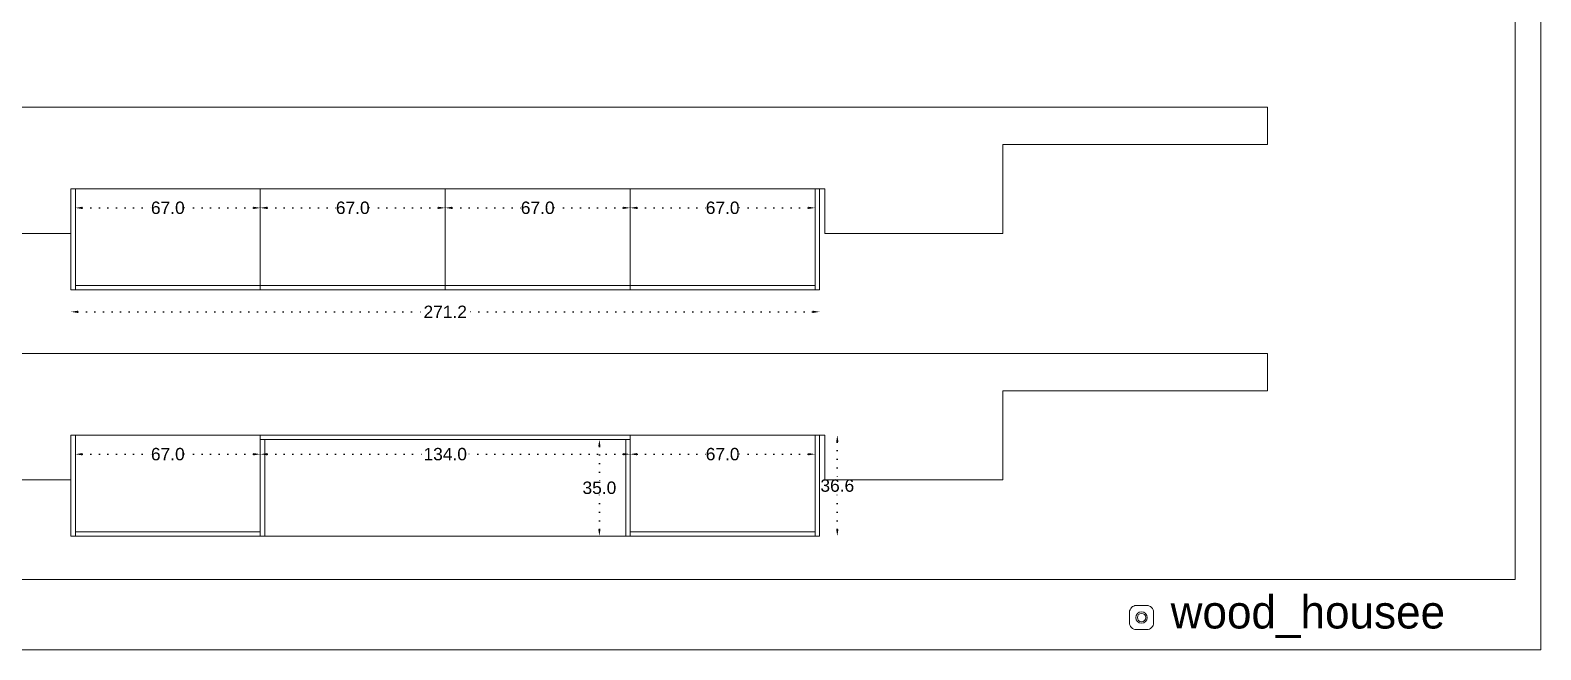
# Model space of a CAD drawing. Header units: inches. Extents: x -212 to 2684, y -258 to 1343.
# Drawn here: x 1209 to 1756, y 539 to 763 of the extents above; entities that cross this region are included whole.
import ezdxf

# ---------------------------------------------------------------- set-up
doc = ezdxf.new("R2010")
doc.units = ezdxf.units.IN
doc.header["$MEASUREMENT"] = 0
doc.linetypes.add('ACAD_ISO07W100', pattern=[3, 0, -3])
doc.styles.get("Standard").update_dxf_attribs({"font": 'arial.ttf'})
doc.dimstyles.get("Standard").update_dxf_attribs({"dimtxt": 4.5, "dimasz": 2.5, "dimexe": 0.18, "dimexo": 0.0625, "dimgap": 0.09, "dimtad": 0, "dimtih": 1, "dimtoh": 1, "dimdec": 1, "dimzin": 0, "dimdsep": 46, "dimtxsty": 'Standard', "dimcen": 0.09, "dimse1": 1, "dimse2": 1, "dimadec": 0, "dimazin": 0, "dimtfac": 1, "dimtdec": 1, "dimtofl": 0, "dimtmove": 0, "dimatfit": 3, "dimfxl": 1, "dimtolj": 1, "dimtzin": 0, "dimarcsym": 0})

# ---------------------------------------------------------------- blocks, each defined once
blk = doc.blocks.new('*D194')
at = {"color": 0, "linetype": 'ACAD_ISO07W100', "lineweight": -2, "transparency": 16777216}
for p, q in [((1228.02, 698.74), (1253.08, 698.74)), ((1290.02, 698.74), (1264.96, 698.74))]:
    blk.add_line(p, q, dxfattribs=at)
at = {"color": 0, "transparency": 16777216}
for points in [[(1228.02, 699.16), (1228.02, 698.32), (1225.52, 698.74)], [(1290.02, 699.16), (1290.02, 698.32), (1292.52, 698.74)]]:
    blk.add_solid(points, dxfattribs=at)
at = {"layer": 'Defpoints', "color": 0, "transparency": 16777216}
for p in [(1225.52, 705.65), (1292.52, 705.65), (1225.52, 698.74)]:
    blk.add_point(p, dxfattribs=at)
at = {"color": 0, "lineweight": 20, "transparency": 16777216, "insert": (1259.02, 698.74), "char_height": 4.5, "attachment_point": 5}
blk.add_mtext('\\A1;67.0', dxfattribs=at)
blk = doc.blocks.new('*D195')
at = {"color": 0, "linetype": 'ACAD_ISO07W100', "lineweight": -2, "transparency": 16777216}
for p, q in [((1295.02, 698.74), (1320.08, 698.74)), ((1357.02, 698.74), (1331.96, 698.74))]:
    blk.add_line(p, q, dxfattribs=at)
at = {"color": 0, "transparency": 16777216}
for points in [[(1295.02, 699.16), (1295.02, 698.32), (1292.52, 698.74)], [(1357.02, 699.16), (1357.02, 698.32), (1359.52, 698.74)]]:
    blk.add_solid(points, dxfattribs=at)
at = {"layer": 'Defpoints', "color": 0, "transparency": 16777216}
for p in [(1292.52, 705.65), (1359.52, 705.65), (1292.52, 698.74)]:
    blk.add_point(p, dxfattribs=at)
at = {"color": 0, "lineweight": 20, "transparency": 16777216, "insert": (1326.02, 698.74), "char_height": 4.5, "attachment_point": 5}
blk.add_mtext('\\A1;67.0', dxfattribs=at)
blk = doc.blocks.new('*D196')
at = {"color": 0, "linetype": 'ACAD_ISO07W100', "lineweight": -2, "transparency": 16777216}
for p, q in [((1362.02, 698.74), (1387.08, 698.74)), ((1424.02, 698.74), (1398.96, 698.74))]:
    blk.add_line(p, q, dxfattribs=at)
at = {"color": 0, "transparency": 16777216}
for points in [[(1362.02, 699.16), (1362.02, 698.32), (1359.52, 698.74)], [(1424.02, 699.16), (1424.02, 698.32), (1426.52, 698.74)]]:
    blk.add_solid(points, dxfattribs=at)
at = {"layer": 'Defpoints', "color": 0, "transparency": 16777216}
for p in [(1359.52, 705.65), (1426.52, 705.65), (1359.52, 698.74)]:
    blk.add_point(p, dxfattribs=at)
at = {"color": 0, "lineweight": 20, "transparency": 16777216, "insert": (1393.02, 698.74), "char_height": 4.5, "attachment_point": 5}
blk.add_mtext('\\A1;67.0', dxfattribs=at)
blk = doc.blocks.new('*D197')
at = {"color": 0, "linetype": 'ACAD_ISO07W100', "lineweight": -2, "transparency": 16777216}
for p, q in [((1429.02, 698.74), (1454.08, 698.74)), ((1491.02, 698.74), (1465.96, 698.74))]:
    blk.add_line(p, q, dxfattribs=at)
at = {"color": 0, "transparency": 16777216}
for points in [[(1429.02, 699.16), (1429.02, 698.32), (1426.52, 698.74)], [(1491.02, 699.16), (1491.02, 698.32), (1493.52, 698.74)]]:
    blk.add_solid(points, dxfattribs=at)
at = {"layer": 'Defpoints', "color": 0, "transparency": 16777216}
for p in [(1426.52, 705.65), (1493.52, 705.65), (1426.52, 698.74)]:
    blk.add_point(p, dxfattribs=at)
at = {"color": 0, "lineweight": 20, "transparency": 16777216, "insert": (1460.02, 698.74), "char_height": 4.5, "attachment_point": 5}
blk.add_mtext('\\A1;67.0', dxfattribs=at)
blk = doc.blocks.new('*D187')
at = {"color": 0, "linetype": 'ACAD_ISO07W100', "lineweight": -2, "transparency": 16777216}
for p, q in [((1228.02, 609.49), (1253.08, 609.49)), ((1290.02, 609.49), (1264.96, 609.49))]:
    blk.add_line(p, q, dxfattribs=at)
at = {"color": 0, "transparency": 16777216}
for points in [[(1228.02, 609.9), (1228.02, 609.07), (1225.52, 609.49)], [(1290.02, 609.9), (1290.02, 609.07), (1292.52, 609.49)]]:
    blk.add_solid(points, dxfattribs=at)
at = {"layer": 'Defpoints', "color": 0, "transparency": 16777216}
for p in [(1225.52, 616.4), (1292.52, 616.4), (1292.52, 609.49)]:
    blk.add_point(p, dxfattribs=at)
at = {"color": 0, "lineweight": 20, "transparency": 16777216, "insert": (1259.02, 609.49), "char_height": 4.5, "attachment_point": 5}
blk.add_mtext('\\A1;67.0', dxfattribs=at)
blk = doc.blocks.new('*D188')
at = {"color": 0, "linetype": 'ACAD_ISO07W100', "lineweight": -2, "transparency": 16777216}
for p, q in [((1295.02, 609.49), (1352.06, 609.49)), ((1424.02, 609.49), (1366.98, 609.49))]:
    blk.add_line(p, q, dxfattribs=at)
at = {"color": 0, "transparency": 16777216}
for points in [[(1295.02, 609.9), (1295.02, 609.07), (1292.52, 609.49)], [(1424.02, 609.9), (1424.02, 609.07), (1426.52, 609.49)]]:
    blk.add_solid(points, dxfattribs=at)
at = {"layer": 'Defpoints', "color": 0, "transparency": 16777216}
for p in [(1292.52, 616.4), (1426.52, 616.4), (1426.52, 609.49)]:
    blk.add_point(p, dxfattribs=at)
at = {"color": 0, "lineweight": 20, "transparency": 16777216, "insert": (1359.52, 609.49), "char_height": 4.5, "attachment_point": 5}
blk.add_mtext('\\A1;134.0', dxfattribs=at)
blk = doc.blocks.new('*D189')
at = {"color": 0, "linetype": 'ACAD_ISO07W100', "lineweight": -2, "transparency": 16777216}
for p, q in [((1429.02, 609.49), (1454.08, 609.49)), ((1491.02, 609.49), (1465.96, 609.49))]:
    blk.add_line(p, q, dxfattribs=at)
at = {"color": 0, "transparency": 16777216}
for points in [[(1429.02, 609.9), (1429.02, 609.07), (1426.52, 609.49)], [(1491.02, 609.9), (1491.02, 609.07), (1493.52, 609.49)]]:
    blk.add_solid(points, dxfattribs=at)
at = {"layer": 'Defpoints', "color": 0, "transparency": 16777216}
for p in [(1426.52, 616.4), (1493.52, 616.4), (1493.52, 609.49)]:
    blk.add_point(p, dxfattribs=at)
at = {"color": 0, "lineweight": 20, "transparency": 16777216, "insert": (1460.02, 609.49), "char_height": 4.5, "attachment_point": 5}
blk.add_mtext('\\A1;67.0', dxfattribs=at)
blk = doc.blocks.new('*D192')
at = {"color": 0, "linetype": 'ACAD_ISO07W100', "lineweight": -2, "transparency": 16777216}
for p, q in [((1415.37, 612.3), (1415.37, 599.69)), ((1415.37, 582.3), (1415.37, 594.91))]:
    blk.add_line(p, q, dxfattribs=at)
at = {"color": 0, "transparency": 16777216}
for points in [[(1414.95, 612.3), (1415.78, 612.3), (1415.37, 614.8)], [(1414.95, 582.3), (1415.78, 582.3), (1415.37, 579.8)]]:
    blk.add_solid(points, dxfattribs=at)
at = {"layer": 'Defpoints', "color": 0, "transparency": 16777216}
for p in [(1424.92, 614.8), (1415.37, 579.8), (1424.92, 579.8)]:
    blk.add_point(p, dxfattribs=at)
at = {"color": 0, "lineweight": 20, "transparency": 16777216, "insert": (1415.37, 597.3), "char_height": 4.5, "attachment_point": 5}
blk.add_mtext('\\A1;35.0', dxfattribs=at)
blk = doc.blocks.new('*D193')
at = {"color": 0, "linetype": 'ACAD_ISO07W100', "lineweight": -2, "transparency": 16777216}
for p, q in [((1501.56, 613.9), (1501.56, 600.49)), ((1501.56, 582.3), (1501.56, 595.71))]:
    blk.add_line(p, q, dxfattribs=at)
at = {"color": 0, "transparency": 16777216}
for points in [[(1501.15, 613.9), (1501.98, 613.9), (1501.56, 616.4)], [(1501.15, 582.3), (1501.98, 582.3), (1501.56, 579.8)]]:
    blk.add_solid(points, dxfattribs=at)
at = {"layer": 'Defpoints', "color": 0, "transparency": 16777216}
for p in [(1495.12, 616.4), (1501.56, 616.4), (1495.12, 579.8)]:
    blk.add_point(p, dxfattribs=at)
at = {"color": 0, "lineweight": 20, "transparency": 16777216, "insert": (1501.56, 598.1), "char_height": 4.5, "attachment_point": 5}
blk.add_mtext('\\A1;36.6', dxfattribs=at)
blk = doc.blocks.new('*D199')
at = {"color": 0, "linetype": 'ACAD_ISO07W100', "lineweight": -2, "transparency": 16777216}
for p, q in [((1226.42, 661.07), (1351.82, 661.07)), ((1492.62, 661.07), (1367.22, 661.07))]:
    blk.add_line(p, q, dxfattribs=at)
at = {"color": 0, "transparency": 16777216}
for points in [[(1226.42, 661.49), (1226.42, 660.65), (1223.92, 661.07)], [(1492.62, 661.49), (1492.62, 660.65), (1495.12, 661.07)]]:
    blk.add_solid(points, dxfattribs=at)
at = {"layer": 'Defpoints', "color": 0, "transparency": 16777216}
for p in [(1223.92, 669.05), (1495.12, 669.05), (1495.12, 661.07)]:
    blk.add_point(p, dxfattribs=at)
at = {"color": 0, "lineweight": 20, "transparency": 16777216, "insert": (1359.52, 661.07), "char_height": 4.5, "attachment_point": 5}
blk.add_mtext('\\A1;271.2', dxfattribs=at)

msp = doc.modelspace()

# ---------------------------------------------------------------- linework, layer by layer
at = {"lineweight": 20}
for p, q in [((994.02, 735.19), (1657.47, 735.19)), ((1657.47, 721.75), (1657.47, 735.19)), ((1561.52, 689.45), (1561.52, 721.75)), ((1561.52, 721.75), (1657.47, 721.75)), ((1561.52, 689.45), (1561.52, 720.75)), ((1223.92, 689.45), (1223.92, 705.65)), ((1223.92, 689.45), (1223.92, 705.65)), ((1223.92, 705.65), (1497.02, 705.65)), ((1225.52, 669.05), (1225.52, 705.65)), ((1292.52, 669.05), (1292.52, 705.65)), ((1359.52, 669.05), (1359.52, 705.65)), ((1426.52, 669.05), (1426.52, 705.65)), ((1493.52, 669.05), (1493.52, 705.65)), ((1495.12, 669.05), (1495.12, 705.65)), ((1497.02, 689.45), (1497.02, 705.65)), ((1160.62, 689.45), (1223.92, 689.45)), ((1223.92, 669.05), (1223.92, 689.45)), ((1497.02, 689.45), (1561.52, 689.45)), ((1223.92, 669.05), (1495.12, 669.05)), ((1225.52, 670.65), (1493.52, 670.65)), ((994.02, 645.94), (1657.47, 645.94)), ((1657.47, 632.5), (1657.47, 645.94)), ((1561.52, 600.2), (1561.52, 632.5)), ((1561.52, 632.5), (1657.47, 632.5)), ((1561.52, 600.2), (1561.52, 631.5)), ((1223.92, 600.2), (1223.92, 616.4)), ((1223.92, 600.2), (1223.92, 616.4)), ((1223.92, 616.4), (1497.02, 616.4)), ((1225.52, 579.8), (1225.52, 616.4)), ((1292.52, 579.8), (1292.52, 616.4)), ((1292.52, 614.8), (1426.52, 614.8)), ((1294.12, 579.8), (1294.12, 614.8)), ((1424.92, 579.8), (1424.92, 614.8)), ((1426.52, 579.8), (1426.52, 616.4)), ((1493.52, 579.8), (1493.52, 616.4)), ((1495.12, 579.8), (1495.12, 616.4)), ((1497.02, 600.2), (1497.02, 616.4)), ((1160.62, 600.2), (1223.92, 600.2)), ((1223.92, 579.8), (1223.92, 600.2)), ((1497.02, 600.2), (1561.52, 600.2)), ((1225.52, 581.4), (1292.52, 581.4)), ((1426.52, 581.4), (1493.52, 581.4)), ((1223.92, 579.8), (1495.12, 579.8))]:
    msp.add_line(p, q, dxfattribs=at)
for points in [[(930.79, 538.62), (1756.42, 538.62), (1756.42, 1122.4), (930.79, 1122.4)], [(937.23, 564.05), (1747.14, 564.05), (1747.14, 1090.59), (937.23, 1090.59)]]:
    msp.add_lwpolyline(points, close=True, dxfattribs=at)
msp.add_lwpolyline([(1609.88, 545.94), (1613.69, 545.94, 0.414214), (1616.14, 548.4), (1616.14, 552.21, 0.414214), (1613.69, 554.66), (1609.88, 554.66, 0.414214), (1607.43, 552.21), (1607.43, 548.4, 0.414214)], format="xyb", close=True, dxfattribs=at)
for radius in [2.06, 1.52]:
    msp.add_circle((1611.78, 550.3), radius, dxfattribs=at)

# ---------------------------------------------------------------- texts
at = {"lineweight": 20, "insert": (1622.32, 558.28), "char_height": 11.94, "attachment_point": 1}
msp.add_mtext_dynamic_manual_height_columns('{\\fPlantagenet Cherokee|b0|i0|c0|p18;wood_housee}', width=2.3387, gutter_width=58.98, heights=[0.369], dxfattribs=at)

# ---------------------------------------------------------------- dimensions: what is measured, and where the dimension line sits
at = {"lineweight": 20}
for base, p1, p2, picture, middle in [((1225.52, 698.74), (1292.52, 705.65), (1225.52, 705.65), '*D194', (1259.02, 698.74)), ((1292.52, 698.74), (1359.52, 705.65), (1292.52, 705.65), '*D195', (1326.02, 698.74)), ((1359.52, 698.74), (1426.52, 705.65), (1359.52, 705.65), '*D196', (1393.02, 698.74)), ((1426.52, 698.74), (1493.52, 705.65), (1426.52, 705.65), '*D197', (1460.02, 698.74)), ((1495.12, 661.07), (1223.92, 669.05), (1495.12, 669.05), '*D199', (1359.52, 661.07)), ((1292.52, 609.49), (1225.52, 616.4), (1292.52, 616.4), '*D187', (1259.02, 609.49)), ((1426.52, 609.49), (1292.52, 616.4), (1426.52, 616.4), '*D188', (1359.52, 609.49)), ((1493.52, 609.49), (1426.52, 616.4), (1493.52, 616.4), '*D189', (1460.02, 609.49))]:
    dim = msp.add_linear_dim(base=base, p1=p1, p2=p2, dimstyle='Standard', dxfattribs=at)
    dim.commit()
    dim.dimension.update_dxf_attribs({"geometry": picture, "text_midpoint": middle})
for base, p1, p2, angle, picture, middle in [((1415.37, 579.8), (1424.92, 614.8), (1424.92, 579.8), 90, '*D192', (1415.37, 597.3)), ((1501.56, 616.4), (1495.12, 579.8), (1495.12, 616.4), 270, '*D193', (1501.56, 598.1))]:
    dim = msp.add_linear_dim(base=base, p1=p1, p2=p2, angle=angle, dimstyle='Standard', dxfattribs=at)
    dim.commit()
    dim.dimension.update_dxf_attribs({"geometry": picture, "text_midpoint": middle})

doc.saveas('drawing.dxf')
